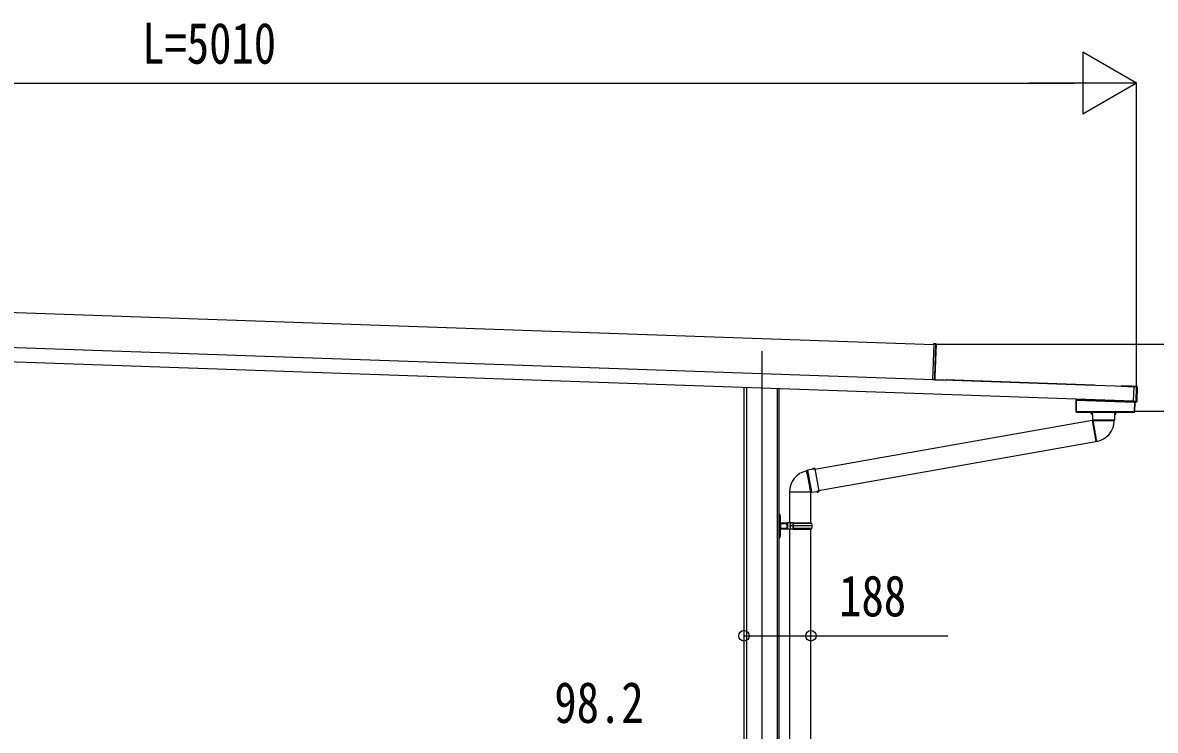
# Model space of a CAD drawing. Units: millimetres, scale not verified. Extents: x -14718 to 14718, y -10396 to 10396.
# Drawn here: x 4017 to 7205, y -6044 to -4053 of the extents above; entities that cross this region are included whole.
import ezdxf
from ezdxf.enums import TextEntityAlignment as Align

# ---------------------------------------------------------------- set-up
doc = ezdxf.new("R2010")
doc.units = ezdxf.units.MM
doc.header["$LTSCALE"] = 50
for name, color, linetype in [('0-3_YKK_12', 2, 'Continuous'), ('0-4_YKK_A1', 4, 'Continuous'), ('0-5_YKK_D', 6, 'Continuous')]:
    doc.layers.add(name, color=color, linetype=linetype)
doc.styles.add('ＭＳ ゴシック', font='')
doc.styles.get('ＭＳ ゴシック').set_extended_font_data('MS Gothic')

msp = doc.modelspace()

# ---------------------------------------------------------------- linework, layer by layer
at = {"layer": '0-3_YKK_12'}
msp.add_line((6097.57, -4977.5), (6097.57, -7898.8), dxfattribs=at)
at = {"layer": '0-4_YKK_A1'}
for p, q in [((2720.14, -4823.48), (6581.98, -4958.33)), ((7145.6, -5078.08), (2150.94, -4903.66)), ((7144.2, -5118.06), (2149.55, -4943.64)), ((6582.03, -4956.83), (6578.49, -5058.24)), ((6587.55, -4957.36), (6582.03, -4956.83)), ((6582.05, -4956.33), (6582.07, -4955.83)), ((6582.05, -4956.33), (6582.05, -4956.33)), ((6587.57, -4956.86), (6582.05, -4956.33)), ((6582.07, -4955.83), (6587.58, -4956.36)), ((6584.33, -5049.45), (6587.55, -4957.36)), ((6588.02, -4957.38), (6584.8, -5049.47)), ((6587.55, -4957.36), (6588.02, -4957.38)), ((6587.57, -4956.86), (6587.57, -4956.86)), ((6587.57, -4956.86), (6588.03, -4956.88)), ((6588.03, -4956.88), (6588.02, -4957.38)), ((6578.49, -5058.24), (6578.49, -5058.27)), ((6584.05, -5057.46), (6584.33, -5049.45)), ((6584.05, -5057.46), (6584.52, -5057.48)), ((6584.33, -5049.45), (6584.8, -5049.47)), ((6584.8, -5049.47), (6584.52, -5057.48)), ((6613.48, -5059.19), (6613.47, -5059.49)), ((6613.5, -5058.59), (6613.48, -5059.19)), ((7032.97, -5073.85), (6613.48, -5059.19)), ((6613.51, -5058.29), (6613.5, -5058.59)), ((7032.99, -5073.25), (6613.5, -5058.59)), ((7033.01, -5072.95), (6613.51, -5058.29)), ((6047.57, -5079.75), (6047.57, -7346.3)), ((6054.44, -5079.99), (6054.44, -7846.3)), ((6140.71, -5083.01), (6140.71, -7846.3)), ((6145.77, -5083.18), (6145.77, -7346.3)), ((7032.97, -5073.85), (7032.96, -5074.15)), ((7032.99, -5073.25), (7032.97, -5073.85)), ((7033.01, -5072.95), (7032.99, -5073.25)), ((7116.64, -5076.59), (7116.7, -5074.59)), ((7122.63, -5076.8), (7122.7, -5074.8)), ((7122.7, -5074.8), (7132.7, -5075.15)), ((7132.63, -5077.15), (7132.7, -5075.15)), ((7132.7, -5075.15), (7138.69, -5075.36)), ((7138.62, -5077.35), (7138.69, -5075.36)), ((7138.69, -5075.36), (7152.18, -5075.83)), ((7152.65, -5077.79), (7145.62, -5077.54)), ((7145.64, -5077.04), (7145.65, -5076.69)), ((7146.85, -5076.74), (7145.65, -5076.69)), ((7145.65, -5076.69), (7145.65, -5076.69)), ((7146.85, -5076.74), (7145.65, -5076.69)), ((7146.85, -5076.74), (7146.85, -5076.74)), ((7147.19, -5075.65), (7147.15, -5076.75)), ((7147.45, -5076.65), (7153.15, -5076.84)), ((7147.45, -5076.65), (7147.45, -5076.72)), ((7151.22, -5118.84), (7152.65, -5077.79)), ((7153.15, -5077.81), (7151.72, -5118.86)), ((7153.63, -5077.36), (7152.16, -5119.34)), ((7153.15, -5077.81), (7152.65, -5077.79)), ((7152.67, -5077.29), (7153.15, -5076.84)), ((7153.63, -5077.36), (7153.15, -5077.81)), ((7153.72, -5117.91), (7155.08, -5078.93)), ((6982.22, -5114.91), (6982.22, -5148.39)), ((6982.22, -5114.91), (6982.6, -5114.93)), ((6982.9, -5114.63), (6982.52, -5114.61)), ((6982.6, -5114.93), (6982.9, -5114.93)), ((6982.6, -5114.93), (6982.6, -5148.01)), ((6982.72, -5114.41), (6982.72, -5112.42)), ((6982.9, -5114.93), (6982.91, -5114.63)), ((6982.91, -5114.63), (7145.71, -5120.31)), ((6983.07, -5114.43), (6983.37, -5114.44)), ((6983.07, -5114.43), (6983.37, -5114.43)), ((6983.37, -5114.43), (6983.37, -5112.44)), ((7145.22, -5120.09), (6983.37, -5114.44)), ((7144.17, -5119.1), (7144.16, -5119.45)), ((7144.16, -5119.45), (7145.35, -5119.49)), ((7144.16, -5119.45), (7144.16, -5119.45)), ((7144.16, -5119.45), (7145.35, -5119.49)), ((7145.24, -5119.48), (7145.22, -5120.09)), ((7145.52, -5120.1), (7145.22, -5120.09)), ((7145.35, -5119.49), (7145.35, -5119.49)), ((7145.52, -5120.1), (7145.54, -5119.5)), ((7145.63, -5120.29), (7145.65, -5119.5)), ((7145.63, -5120.31), (7145.65, -5119.51)), ((7147.73, -5120.38), (7145.71, -5120.31)), ((7145.95, -5119.55), (7145.95, -5119.62)), ((7151.65, -5119.82), (7145.95, -5119.62)), ((7147.43, -5148.4), (7148.4, -5120.71)), ((7147.73, -5120.38), (7147.72, -5120.68)), ((7148.11, -5120.4), (7147.73, -5120.38)), ((7148.02, -5120.69), (7148.4, -5120.71)), ((7150.61, -5120.8), (7148.4, -5120.72)), ((7151.65, -5119.82), (7151.2, -5119.34)), ((7151.72, -5118.86), (7151.22, -5118.84)), ((7151.72, -5118.86), (7152.16, -5119.34)), ((6982.6, -5148.01), (6982.22, -5148.39)), ((6982.52, -5148.69), (6982.9, -5148.31)), ((6982.52, -5148.69), (7147.14, -5148.69)), ((6982.9, -5148.01), (6982.6, -5148.01)), ((6982.9, -5148.01), (6982.9, -5148.31)), ((6982.9, -5148.31), (7146.77, -5148.31)), ((6984.22, -5149.13), (6984.62, -5149.13)), ((6984.62, -5149.13), (6984.92, -5149.13)), ((6984.92, -5149.13), (7020.32, -5149.13)), ((6991.72, -5149.13), (6991.72, -5148.93)), ((6994.72, -5148.93), (6991.72, -5148.93)), ((6994.72, -5148.69), (6994.72, -5148.93)), ((6994.72, -5148.93), (6994.72, -5149.13)), ((7018.22, -5148.93), (7015.22, -5148.93)), ((7015.22, -5149.13), (7015.22, -5148.93)), ((7018.22, -5148.93), (7018.22, -5149.13)), ((7020.32, -5149.13), (7020.82, -5149.13)), ((7027.87, -5150.13), (7025.72, -5150.92)), ((7025.72, -5150.92), (7025.72, -5154.57)), ((7025.72, -5150.92), (7025.79, -5150.92)), ((7025.72, -5154.57), (7027.97, -5155.38)), ((7025.72, -5154.57), (7025.79, -5154.57)), ((7025.86, -5153.65), (7025.86, -5151.83)), ((7027.22, -5149.13), (7027.22, -5148.69)), ((7027.22, -5149.13), (7027.22, -5149.63)), ((7027.22, -5149.13), (7092.22, -5149.13)), ((7027.22, -5149.63), (7027.36, -5149.63)), ((7027.87, -5150.13), (7028, -5150.13)), ((7027.97, -5155.38), (7028.23, -5170.66)), ((7028.1, -5155.38), (7027.97, -5155.38)), ((7028, -5150.13), (7028.22, -5150.13)), ((7028.18, -5154.47), (7028.12, -5151.03)), ((7091.22, -5150.13), (7028.22, -5150.13)), ((7091.22, -5150.13), (7091.44, -5150.13)), ((7091.22, -5170.66), (7091.48, -5155.38)), ((7091.26, -5154.47), (7091.33, -5151.03)), ((7091.48, -5155.38), (7091.35, -5155.38)), ((7091.44, -5150.13), (7091.57, -5150.13)), ((7091.48, -5155.38), (7093.72, -5154.57)), ((7093.72, -5150.92), (7091.57, -5150.13)), ((7092.09, -5149.63), (7092.22, -5149.63)), ((7092.22, -5149.13), (7092.22, -5148.69)), ((7092.22, -5149.13), (7092.22, -5149.63)), ((7093.59, -5153.65), (7093.59, -5151.83)), ((7093.66, -5150.92), (7093.72, -5150.92)), ((7093.66, -5154.57), (7093.72, -5154.57)), ((7093.72, -5154.57), (7093.72, -5150.92)), ((7146.77, -5148.01), (7146.77, -5148.31)), ((7146.77, -5148.31), (7147.14, -5148.69)), ((7147.43, -5148.4), (7147.07, -5148.02)), ((7027.81, -5172.49), (6247.12, -5310.2)), ((7027.81, -5172.49), (7038.26, -5231.78)), ((7029.83, -5173.56), (7028.05, -5173.87)), ((7028.23, -5170.66), (7029.29, -5172.22)), ((7028.23, -5170.66), (7091.22, -5170.66)), ((7029.62, -5172.36), (7040.05, -5231.52)), ((7034.58, -5172.62), (7089.89, -5172.62)), ((7089.84, -5174.24), (7089.89, -5172.62)), ((7089.89, -5172.62), (7091.22, -5170.66)), ((6257.57, -5369.48), (7038.26, -5231.78)), ((7038.02, -5230.4), (7039.79, -5230.09)), ((6224.97, -5314.1), (6223.39, -5314.44)), ((6226.67, -5312.46), (6224.97, -5314.1)), ((6224.97, -5314.1), (6234.57, -5368.57)), ((6241.67, -5309.54), (6226.67, -5312.46)), ((6226.67, -5312.46), (6232.14, -5343.47)), ((6242.08, -5307.19), (6241.67, -5309.54)), ((6241.69, -5309.67), (6241.67, -5309.54)), ((6245.68, -5306.56), (6242.08, -5307.19)), ((6242.08, -5307.19), (6242.1, -5307.25)), ((6242.6, -5309.6), (6245.98, -5308.94)), ((6243.01, -5307.17), (6244.8, -5306.85)), ((6246.82, -5308.54), (6245.68, -5306.56)), ((6245.68, -5306.56), (6245.69, -5306.62)), ((6246.82, -5308.54), (6246.85, -5308.67)), ((6246.85, -5308.67), (6257.86, -5371.15)), ((6232.14, -5343.47), (6237.6, -5374.49)), ((6175.62, -5373.42), (6235.69, -5373.42)), ((6175.67, -5370.9), (6175.67, -5460.3)), ((6235.87, -5460.3), (6235.87, -5371.19)), ((6235.88, -5373.72), (6237.6, -5374.49)), ((6237.6, -5374.49), (6252.7, -5372.09)), ((6252.7, -5372.09), (6252.68, -5371.96)), ((6252.7, -5372.09), (6253.89, -5374.16)), ((6253.88, -5374.1), (6253.89, -5374.16)), ((6253.89, -5374.16), (6257.49, -5373.53)), ((6254.77, -5373.87), (6256.56, -5373.55)), ((6257.48, -5373.47), (6257.49, -5373.53)), ((6257.49, -5373.53), (6257.89, -5371.27)), ((6257.86, -5371.15), (6257.89, -5371.27)), ((6146.77, -5442.1), (6145.77, -5442.1)), ((6146.77, -5442.1), (6146.77, -5435.8)), ((6146.77, -5469.3), (6146.77, -5442.1)), ((6148.77, -5436.71), (6148.95, -5442.43)), ((6146.77, -5469.3), (6145.77, -5469.3)), ((6146.77, -5469.3), (6149.77, -5469.3)), ((6146.77, -5496.5), (6146.77, -5469.3)), ((6149.77, -5469.3), (6148.95, -5496.17)), ((6149.77, -5469.3), (6150.77, -5469.3)), ((6150.48, -5460.06), (6150.58, -5463.3)), ((6150.58, -5475.3), (6150.48, -5478.54)), ((6167.77, -5463.3), (6150.59, -5463.3)), ((6150.59, -5463.3), (6150.77, -5469.3)), ((6150.77, -5469.3), (6150.59, -5475.3)), ((6150.59, -5475.3), (6167.77, -5475.3)), ((6151.44, -5460.3), (6167.77, -5460.3)), ((6167.77, -5478.3), (6151.44, -5478.3)), ((6167.77, -5460.3), (6170.77, -5460.3)), ((6167.77, -5463.3), (6167.77, -5460.3)), ((6167.77, -5464.8), (6167.77, -5463.3)), ((6170.77, -5464.8), (6167.77, -5464.8)), ((6167.77, -5464.81), (6167.77, -5473.8)), ((6168.76, -5464.81), (6167.77, -5464.81)), ((6168.76, -5473.8), (6167.77, -5473.8)), ((6167.77, -5473.8), (6170.77, -5473.8)), ((6167.77, -5475.3), (6167.77, -5473.8)), ((6167.77, -5478.3), (6167.77, -5475.3)), ((6170.77, -5478.3), (6167.77, -5478.3)), ((6170.77, -5464.81), (6168.76, -5464.81)), ((6168.76, -5473.8), (6168.76, -5464.81)), ((6170.77, -5473.8), (6168.76, -5473.8)), ((6178.77, -5460.3), (6170.77, -5460.3)), ((6175.67, -5478.3), (6175.67, -6288.8)), ((6178.78, -5464.81), (6176.77, -5464.81)), ((6178.78, -5473.8), (6176.77, -5473.8)), ((6178.77, -5473.8), (6176.77, -5473.8)), ((6178.77, -5464.8), (6178.77, -5460.3)), ((6178.77, -5478.3), (6178.77, -5473.8)), ((6178.78, -5460.3), (6178.78, -5464.81)), ((6185.8, -5460.3), (6178.78, -5460.3)), ((6178.78, -5469.3), (6178.78, -5464.81)), ((6178.78, -5473.8), (6178.78, -5469.3)), ((6185.28, -5469.3), (6178.78, -5469.3)), ((6178.78, -5478.3), (6178.78, -5473.8)), ((6185.8, -5478.3), (6178.78, -5478.3)), ((6185.28, -5469.3), (6185.28, -5469.3)), ((6185.28, -5469.3), (6185.28, -5469.3)), ((6185.37, -5469.3), (6185.37, -5469.3)), ((6239.27, -5469.3), (6185.54, -5469.3)), ((6186.04, -5460.3), (6185.8, -5460.3)), ((6186.04, -5478.3), (6185.8, -5478.3)), ((6186.04, -5460.3), (6186.44, -5460.3)), ((6186.04, -5478.3), (6186.44, -5478.3)), ((6186.44, -5460.3), (6237.77, -5460.3)), ((6186.44, -5478.3), (6237.77, -5478.3)), ((6238.77, -5462.3), (6187.47, -5462.3)), ((6238.77, -5476.3), (6187.47, -5476.3)), ((6235.87, -6288.8), (6235.87, -5478.3)), ((6237.77, -5462.3), (6237.77, -5460.3)), ((6237.77, -5478.3), (6237.77, -5476.3)), ((6146.77, -5496.5), (6145.77, -5496.5)), ((6145.77, -5502.8), (6146.77, -5502.8)), ((6146.77, -5496.5), (6148.95, -5496.17)), ((6146.77, -5502.8), (6146.77, -5496.5)), ((6146.77, -5502.8), (6148.77, -5501.89)), ((6148.95, -5496.17), (6148.77, -5501.89))]:
    msp.add_line(p, q, dxfattribs=at)
for points in [[(6582.03, -4956.83), (6582.05, -4956.33), (6587.57, -4956.86)], [(6584.53, -5057.32), (6584.58, -5057.34), (6584.62, -5057.36)], [(6584.82, -5057.49), (6584.62, -5057.51), (6584.53, -5057.52)], [(6584.8, -5057.99), (6609.49, -5058.85), (6609.47, -5059.35)], [(6584.82, -5057.49), (6609.51, -5058.35), (6609.49, -5058.85)], [(7110.21, -5074.36), (7110.14, -5076.36), (7145.38, -5077.59)], [(7110.21, -5074.36), (7116.7, -5074.59), (7122.7, -5074.8)], [(7144.17, -5119.1), (7144.18, -5118.6), (7145.62, -5077.54), (7145.64, -5077.04)], [(7145.64, -5077.04), (7152.67, -5077.29), (7152.65, -5077.79)], [(7147.45, -5076.72), (7147.39, -5076.72), (7147.35, -5076.73)], [(6983.07, -5112.43), (6983.07, -5114.43), (6982.72, -5114.41)], [(7144.18, -5118.6), (7151.22, -5118.84), (7151.2, -5119.34), (7144.17, -5119.1)], [(7145.86, -5119.53), (7145.89, -5119.54), (7145.95, -5119.55)], [(7146.77, -5148.01), (7147.07, -5148.02), (7148.02, -5120.69), (7147.72, -5120.68)], [(7015.22, -5148.69), (7015.22, -5148.93), (6994.72, -5148.93)], [(7025.79, -5150.92), (7027.23, -5150.4), (7028, -5150.13)], [(7028.1, -5155.38), (7027.28, -5155.09), (7025.79, -5154.57)], [(7028.12, -5151.03), (7027.23, -5151.34), (7025.86, -5151.83)], [(7025.86, -5153.65), (7027.28, -5154.15), (7028.18, -5154.47)], [(7091.26, -5154.47), (7092.17, -5154.15), (7093.59, -5153.65)], [(7093.59, -5151.83), (7092.22, -5151.34), (7091.33, -5151.03)], [(7093.66, -5154.57), (7092.17, -5155.09), (7091.35, -5155.38)], [(7091.44, -5150.13), (7092.21, -5150.4), (7093.66, -5150.92)], [(7029.62, -5172.36), (7029.28, -5172.19), (7029.31, -5172.21)], [(7089.84, -5174.24), (7089.81, -5174.19), (7089.16, -5174.03), (7087.66, -5173.89), (7085.41, -5173.77), (7082.36, -5173.66), (7078.76, -5173.56), (7074.51, -5173.46), (7069.96, -5173.37), (7064.98, -5173.28), (7060, -5173.19), (7054.86, -5173.1), (7050, -5173.01), (7045.28, -5172.92), (7041.1, -5172.82), (7037.33, -5172.72), (7034.58, -5172.62)], [(6235.89, -5373.7), (6235.83, -5373.61), (6235.69, -5373.42), (6235.67, -5373.39), (6235.54, -5373.13), (6235.12, -5371.45), (6234.57, -5368.57), (6234, -5365.89), (6233.27, -5362.3), (6232.42, -5358.09), (6231.54, -5353.59), (6230.58, -5348.69), (6229.63, -5343.79), (6228.65, -5338.75), (6227.72, -5334), (6226.81, -5329.4), (6226, -5325.34), (6225.25, -5321.7), (6224.63, -5318.79), (6224.1, -5316.53), (6223.71, -5315.09), (6223.44, -5314.46), (6223.39, -5314.44)], [(6241.69, -5309.67), (6241.83, -5308.82), (6242.1, -5307.25)], [(6243.01, -5307.17), (6242.76, -5308.66), (6242.6, -5309.6)], [(6245.98, -5308.94), (6245.52, -5308.12), (6244.8, -5306.85)], [(6245.69, -5306.62), (6246.45, -5307.96), (6246.85, -5308.67)], [(6253.88, -5374.1), (6253.1, -5372.72), (6252.68, -5371.96)], [(6253.56, -5371.72), (6255.27, -5371.45), (6256.96, -5371.19)], [(6253.56, -5371.72), (6254.03, -5372.56), (6254.77, -5373.87)], [(6256.56, -5373.55), (6256.8, -5372.12), (6256.96, -5371.19)], [(6257.86, -5371.15), (6257.73, -5371.95), (6257.48, -5373.47)], [(6148.77, -5436.71), (6146.77, -5435.8), (6145.77, -5435.8)], [(6146.77, -5442.1), (6148.95, -5442.43), (6149.77, -5469.3)], [(6178.77, -5478.3), (6170.77, -5478.3), (6170.77, -5460.3)], [(6178.77, -5464.8), (6176.77, -5464.8), (6176.77, -5473.8)], [(6185.54, -5469.3), (6185.37, -5469.3), (6185.28, -5469.3), (6178.78, -5469.3)], [(6185.8, -5460.3), (6185.41, -5464.76), (6185.28, -5469.3)]]:
    msp.add_lwpolyline(points, dxfattribs=at)
msp.add_lwpolyline([(6982.9, -5148.01), (6982.9, -5114.93), (7147.72, -5120.68), (7146.77, -5148.01)], close=True, dxfattribs=at)
for centre, radius, start, end in [((6585.51, -4957.04), 2.07, 351.06854, 4.93146), ((6585.52, -4956.54), 2.07, 351.06854, 4.93146), ((6587.52, -4957.36), 0.5, 358, 84.5), ((6587.54, -4956.86), 0.5, 358, 84.5), ((6578.54, -5058.24), 0.046, 175.29565, 214.77267), ((6585.05, -5057.5), 1, 178, 198.10214), ((6587.27, -5057.81), 3.17, 180.02593, 184.48569), ((6584.21, -5059.31), 1.51, 74.62836, 93.96537), ((6586.61, -5080.74), 22.82, 94.53647, 96.28466), ((6585.02, -5057.5), 0.5, 178, 268), ((6585.04, -5057), 0.5, 178, 268), ((6584.82, -5057.75), 0.242, 207.21704, 266.19947), ((6585.04, -5057.23), 0.765, 234.9594, 266.94829), ((6584.84, -5057.25), 0.242, 207.21704, 266.19947), ((6585.06, -5056.73), 0.765, 234.9594, 266.94829), ((7147.09, -5072.73), 4.01, 266.55184, 273.90119), ((7152.08, -5078.83), 3, 358, 88), ((7152.65, -5077.79), 0.501, 358.24971, 87.75029), ((6982.9, -5114.93), 0.3, 88.05611, 180.04719), ((6982.9, -5114.93), 0.3, 88.19064, 179.87538), ((6982.9, -5114.93), 0.3, 90.16173, 180.04449), ((6982.9, -5114.79), 0.159, 86.02272, 89.97728), ((7145.34, -5123.2), 3.71, 81.82188, 89.76035), ((7145.72, -5120.11), 0.2, 178, 268), ((7147.72, -5120.68), 0.3, 357.94657, 87.94647), ((7150.72, -5117.8), 3, 268, 358), ((7151.22, -5118.84), 0.501, 268.24971, 357.75029), ((6982.91, -5148.01), 0.301, 180.24971, 269.75029), ((6991.42, -5148.93), 0.3, 0, 54.36863), ((7018.52, -5148.93), 0.3, 125.63137, 180), ((7023.12, -5151.58), 2.75, 354.81691, 13.99327), ((7022.21, -5153.83), 3.66, 348.38866, 2.80116), ((7028.22, -5149.13), 1, 180, 270), ((7028.22, -5149.63), 1, 180, 220.49583), ((7025.56, -5150.91), 2.56, 357.19737, 17.56812), ((7026.29, -5154.75), 1.92, 340.91849, 8.46572), ((7091.22, -5149.13), 1, 270, 0), ((7093.77, -5154.7), 2.51, 174.83553, 195.78026), ((7093.24, -5150.82), 1.93, 159.00896, 186.22555), ((7091.22, -5149.63), 1, 319.50417, 0), ((7097.24, -5151.65), 3.66, 168.38866, 182.80116), ((7096.33, -5153.9), 2.75, 174.81691, 193.99327), ((7146.77, -5148.01), 0.301, 270.23913, 357.76087), ((7033.44, -5146.5), 26.14, 261.58885, 272.50926), ((7029.57, -5172.13), 60.3, 280, 358.00006), ((6235.92, -5373.42), 60.3, 101.99843, 180), ((6242, -5307.78), 1.92, 260.91849, 288.46572), ((6242.2, -5303.6), 3.66, 268.38866, 282.80116), ((6244.57, -5304.11), 2.75, 274.81691, 293.99327), ((6245.66, -5306.4), 2.56, 277.19737, 297.56812), ((6253.77, -5374.23), 2.51, 94.83553, 115.78026), ((6255, -5376.61), 2.75, 94.81691, 113.99327), ((6257.37, -5377.12), 3.66, 88.38866, 102.80116), ((6257.5, -5373.04), 1.93, 79.00896, 106.22555), ((6151.44, -5458.3), 2, 181.7624, 241.44015), ((6151.44, -5480.3), 2, 118.55985, 178.2376), ((6151.44, -5458.3), 2, 241.44015, 270), ((6151.44, -5480.3), 2, 90, 118.55985), ((6185.33, -5469.52), 0.226, 80.79578, 102.71983), ((6263.17, -5469.31), 77.89, 179.99307, 186.62466), ((6266.29, -5469.28), 80.75, 173.61461, 180.01355), ((6266.29, -5469.32), 80.75, 179.98461, 186.38348), ((6187.6, -5477.9), 1.61, 94.66451, 194.14319), ((6187.66, -5460.65), 1.66, 167.69464, 263.49512), ((6188.24, -5460.5), 1.81, 173.59328, 264.82407), ((6188.3, -5478.15), 1.86, 96.97139, 184.61125), ((6190.02, -5469.3), 49.25, 0, 8.17123), ((6190.02, -5469.3), 49.25, 351.83186, 0.00306)]:
    msp.add_arc(centre, radius, start, end, dxfattribs=at)
for centre, major_axis, ratio, start_param, end_param in [((6591.55, -5058.73), (13.07, -0.46), 0.061163, 2.1795146, 3.1041886), ((6591.57, -5058.73), (13.07, -0.46), 0.038227, 2.1795146, 3.1415927), ((7146.85, -5076.7), (0.6, -0.021), 0.061163, 4.712389, 6.2831853), ((7147.44, -5076.95), (-0.01, -0.3), 0.998135, 3.1415927, 3.9545103), ((7153.13, -5077.35), (0.367, 0.342), 0.99628, 5.4996506, 7.06672), ((6982.52, -5114.91), (-0.3, 0.01), 0.998133, 4.7490956, 6.3180268), ((6982.52, -5114.41), (-0.2, 0.007), 0.998133, 1.607503, 3.1764341), ((6982.6, -5114.43), (0, 0.5), 0.061125, 3.1027435, 3.1394501), ((6982.9, -5114.43), (0.007, 0.2), 0.854479, 3.1782993, 4.712389), ((6982.9, -5114.43), (0.47, -0.016), 0.425228, 4.7490956, 6.2831853), ((6982.9, -5114.43), (-0.011, 0.2), 0.151815, 3.0913179, 3.1280246), ((6982.87, -5114.42), (0.201, -0.007), 0.992577, 6.2831853, 6.3180268), ((6982.87, -5114.42), (-0.501, 0.017), 0.998133, 3.1415927, 3.1764341), ((7145.72, -5120.11), (0.5, -0.017), 0.4, 3.1415927, 4.712389), ((7145.35, -5119.52), (0.6, -0.021), 0.061163, 6.2831853, 7.8539816), ((7145.96, -5119.32), (-0.01, -0.3), 0.998135, 5.4691958, 6.2831853), ((7148.1, -5120.7), (0.3, -0.01), 0.998135, 0, 1.5707963), ((7151.66, -5119.32), (0.342, -0.367), 0.99628, 5.4996506, 7.06672), ((6982.52, -5148.39), (0.213, 0.213), 0.99628, 2.358058, 3.9251274), ((7147.13, -5148.39), (-0.209, 0.217), 0.996405, 2.3754474, 3.9077379), ((6150.59, -5463.14), (1, 0.031), 0.162205, 3.1415927, 4.7026633), ((6150.59, -5475.46), (1, -0.031), 0.162205, 1.580522, 3.1415927), ((6150.68, -5466.3), (-0.1, 3), 0.333136, 6.2716543, 6.28138), ((6150.68, -5472.3), (0.1, 3), 0.333136, 3.143398, 3.1531236), ((6167.77, -5462.81), (3, 0), 0.162278, 4.712389, 6.2831853), ((6167.77, -5475.79), (3, 0), 0.162278, 6.2831853, 7.8539816)]:
    msp.add_ellipse(centre, major_axis=major_axis, ratio=ratio, start_param=start_param, end_param=end_param, dxfattribs=at)
at = {"layer": '0-5_YKK_D'}
for p, q in [((7152.57, -4223.13), (7001.01, -4135.63)), ((7001.01, -4135.63), (7001.01, -4310.63)), ((2317.57, -4223.13), (6977.57, -4223.13)), ((7152.57, -4223.13), (6849.46, -4223.13)), ((7152.57, -4223.13), (7001.01, -4310.63)), ((7152.57, -5077.81), (7152.57, -4222.13)), ((6585.96, -4958.13), (8953.57, -4958.13)), ((7145.72, -5146.13), (8053.57, -5146.13))]:
    msp.add_line(p, q, dxfattribs=at)
msp.add_lwpolyline([(6047.57, -5778.3), (6235.87, -5778.3), (6620.97, -5778.3)], dxfattribs=at)
for centre in [(6047.57, -5778.3), (6235.87, -5778.3)]:
    msp.add_circle(centre, 14.88, dxfattribs=at)

# ---------------------------------------------------------------- texts
at = {"layer": '0-5_YKK_D', "style": 'ＭＳ ゴシック', "width": 0.8}
for s, p in [('L=5010', (4353.57, -4203.13)), ('188', (6315.37, -5758.3)), ('98.2', (5513.77, -6058.3))]:
    msp.add_text(s, height=115.5, dxfattribs=at).set_placement(p, align=Align.BOTTOM_LEFT)

doc.saveas('drawing.dxf')
